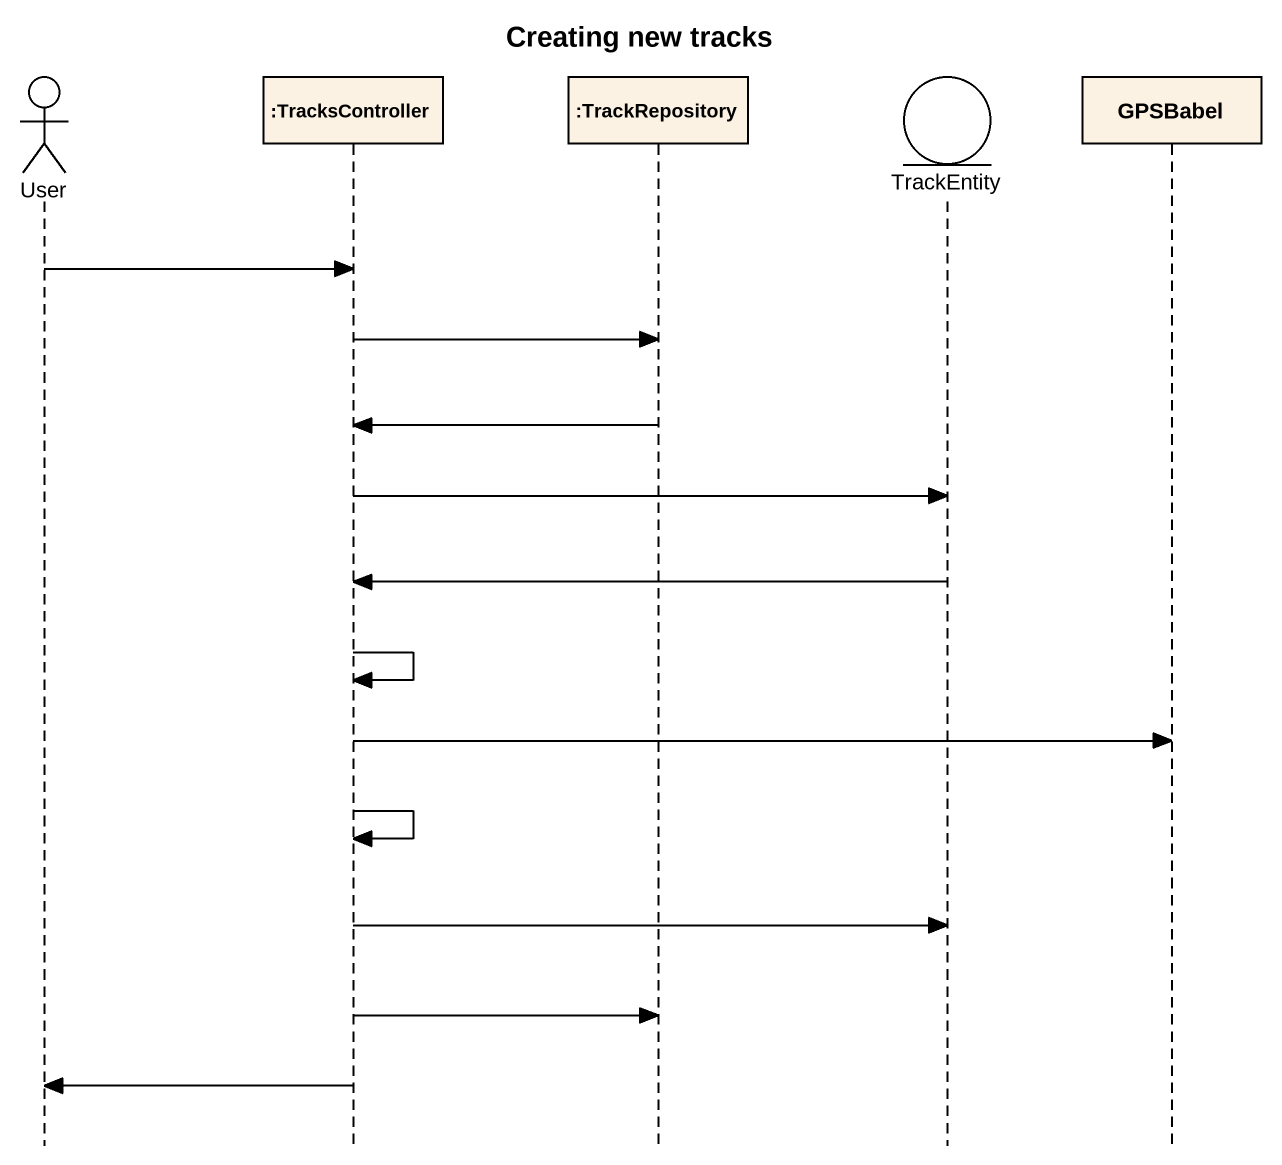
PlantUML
@startuml
title Creating new tracks
hide footbox
actor User
participant ":TracksController" as TracksController
participant ":TrackRepository" as TrackRepository
entity TrackEntity
participant GPSBabel

User -> TracksController
TracksController -> TrackRepository
TrackRepository -> TracksController
TracksController -> TrackEntity
TrackEntity -> TracksController
TracksController -> TracksController
TracksController -> GPSBabel
TracksController -> TracksController
TracksController -> TrackEntity
TracksController -> TrackRepository
TracksController -> User
@enduml
